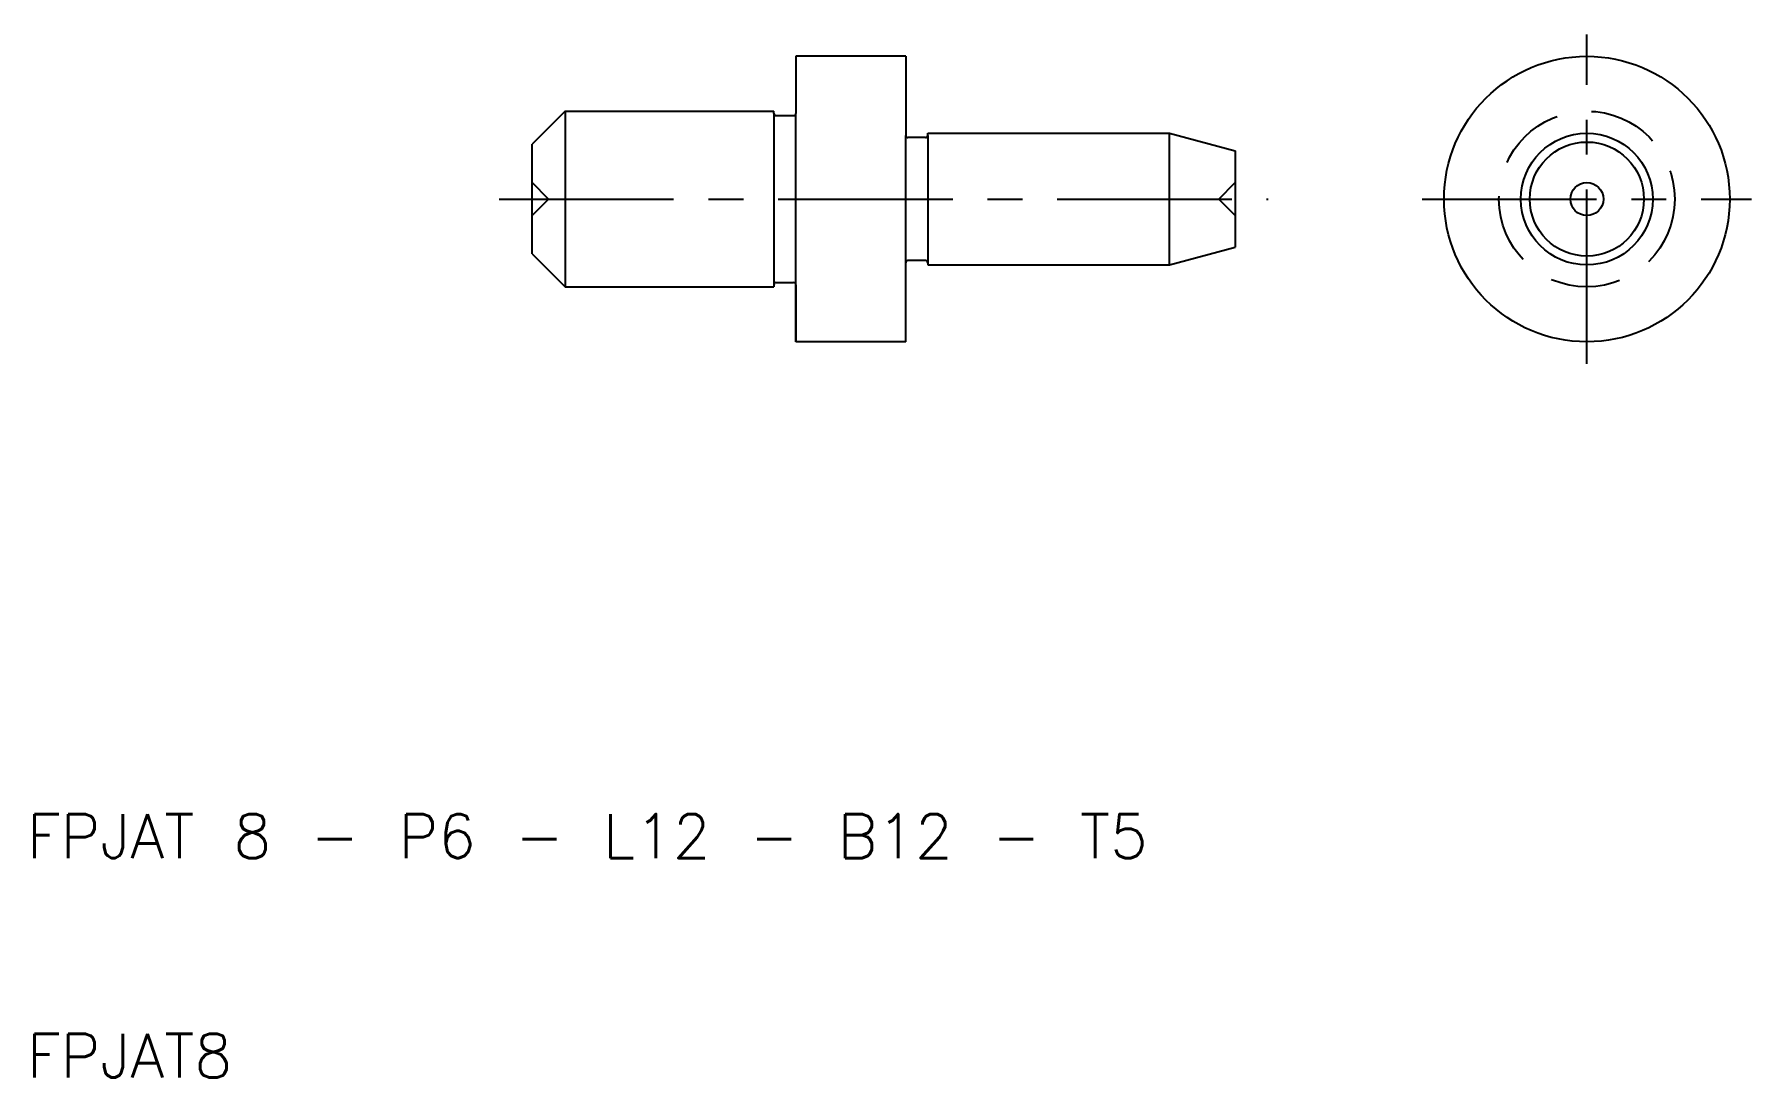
# Model space of a CAD drawing. Extents: x 10.3 to 88.5, y 10 to 57.5.
import ezdxf

# ---------------------------------------------------------------- set-up
doc = ezdxf.new("R2010")
doc.units = 0
doc.header["$LTSCALE"] = 0.25
doc.linetypes.add('CENTER', pattern=[50.8, 31.75, -6.35, 6.35, -6.35])
doc.linetypes.add('DASHED', pattern=[19.05, 12.7, -6.35])
doc.layers.get('0').update_dxf_attribs({"linetype": 'CONTINUOUS'})
doc.layers.add('CENTER', color=1, linetype='CENTER')
doc.styles.get("Standard").update_dxf_attribs({"font": 'txt.shx', "bigfont": 'extfont.shx'})

msp = doc.modelspace()

# ---------------------------------------------------------------- linework, layer by layer
for p, q in [((45, 56.5), (45, 53.9)), ((50, 56.5), (45, 56.5)), ((50, 56.5), (50, 52.9)), ((34.5, 54), (33, 52.5)), ((34.5, 54), (44, 54)), ((34.5, 54), (34.5, 46)), ((44, 53.9), (44, 54)), ((44, 53.9), (44, 46.1)), ((44.1, 53.8), (44.9, 53.8)), ((45, 46.1), (45, 53.9)), ((33, 47.5), (33, 52.5)), ((50, 47.1), (50, 52.9)), ((50.9, 52.8), (50.1, 52.8)), ((51, 53), (62, 53)), ((51, 52.9), (51, 53)), ((51, 52.9), (51, 53)), ((51, 52.9), (51, 47.1)), ((62, 53), (65, 52.196152)), ((62, 47), (62, 53)), ((65, 52.196152), (65, 47.803848)), ((62, 47), (65, 47.803848)), ((33, 47.5), (34.5, 46)), ((50, 43.5), (50, 47.1)), ((50.9, 47.2), (50.1, 47.2)), ((51, 47.1), (51, 47)), ((51, 47), (62, 47)), ((44.1, 46.2), (44.9, 46.2)), ((34.5, 46), (44, 46)), ((44, 46.1), (44, 46)), ((45, 43.5), (45, 46.1)), ((45, 46.1), (45, 43.5)), ((50, 43.5), (45, 43.5))]:
    msp.add_line(p, q)
at = {"color": 3, "linetype": 'DASHED'}
for p, q in [((33.75, 50), (33, 50.75)), ((64.25, 50), (65, 50.75)), ((33.75, 50), (33, 49.25)), ((64.25, 50), (65, 49.25))]:
    msp.add_line(p, q, dxfattribs=at)
for radius in [6.5, 3, 2.598076, 0.75]:
    msp.add_circle((81, 50), radius)
msp.add_circle((81, 50), 4, dxfattribs=at)
for centre, start, end in [((44.1, 53.9), 180, 270), ((44.9, 53.9), 270, 0), ((50.1, 52.9), 180, 270), ((50.9, 52.9), 270, 0), ((50.1, 47.1), 90, 180), ((50.9, 47.1), 0, 90), ((44.1, 46.1), 90, 180), ((44.9, 46.1), 0, 90)]:
    msp.add_arc(centre, 0.1, start, end)
at = {"layer": 'CENTER', "color": 1, "linetype": 'CENTER'}
for p, q in [((81, 42.5), (81, 57.5)), ((31.5, 50), (66.5, 50)), ((73.5, 50), (88.5, 50))]:
    msp.add_line(p, q, dxfattribs=at)

# ---------------------------------------------------------------- texts
for s, p in [('FPJAT 8 - P6 - L12 - B12 - T5', (10, 20)), ('FPJAT8', (10, 10))]:
    msp.add_text(s, height=2).set_placement(p)

doc.saveas('drawing.dxf')
